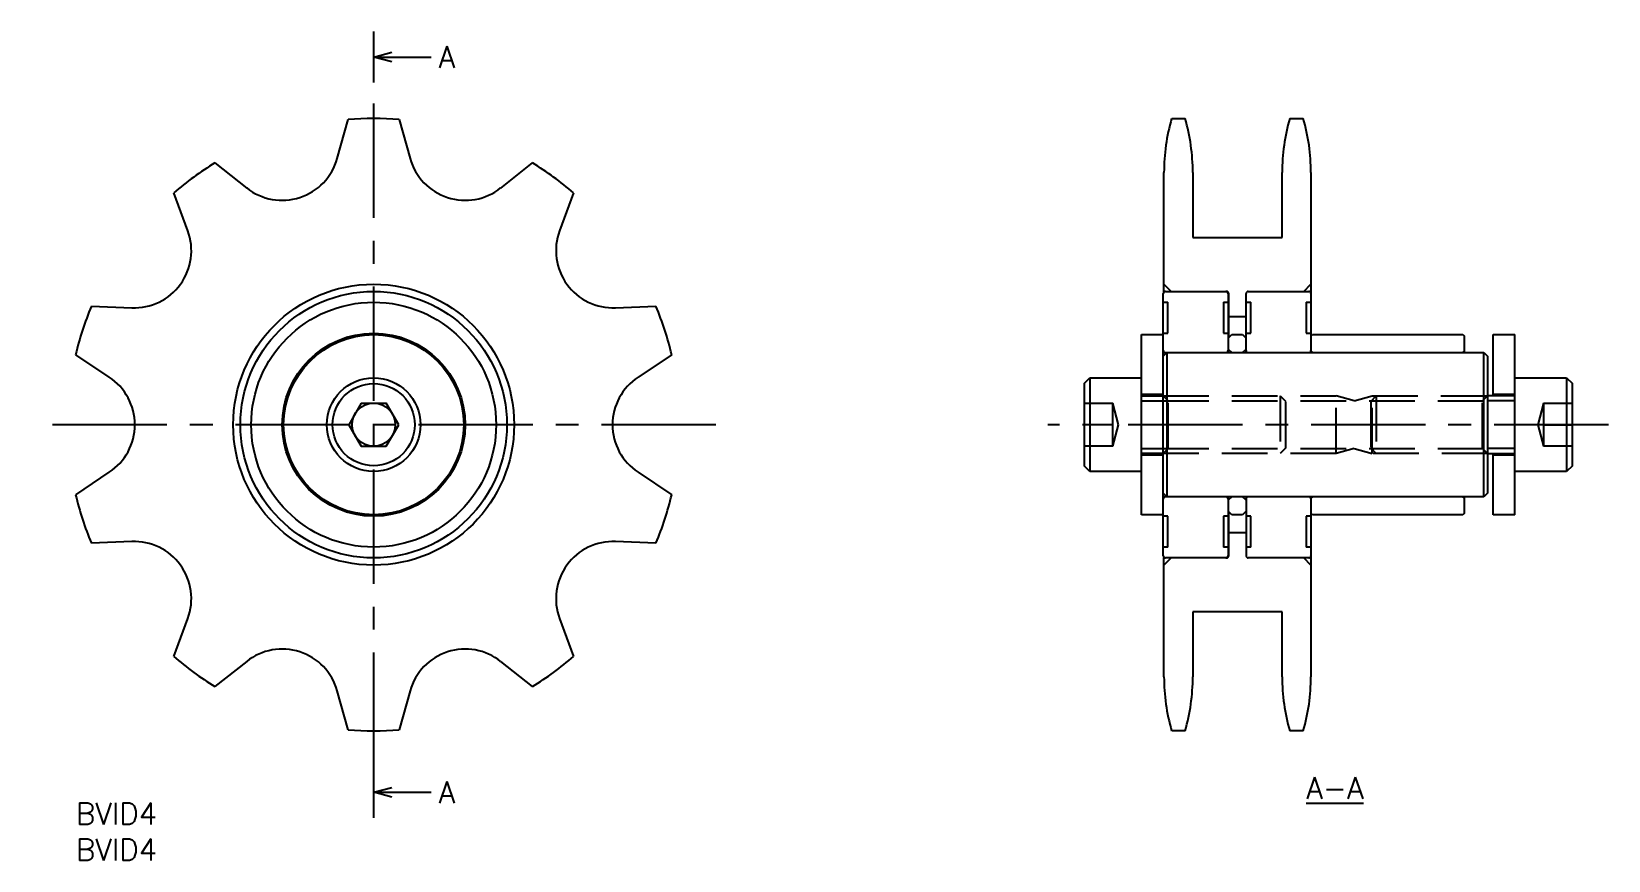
# Model space of a CAD drawing. Extents: x -6 to 213, y -8 to 107.
import ezdxf

# ---------------------------------------------------------------- set-up
doc = ezdxf.new("R2010")
doc.units = 0
doc.header["$LTSCALE"] = 0.5
doc.linetypes.add('CENTER', pattern=[50.8, 31.75, -6.35, 6.35, -6.35])
doc.linetypes.add('DASHED', pattern=[19.05, 12.7, -6.35])
for name, color, linetype in [('MSM_CENTER', 1, 'CENTER'), ('MSM_CONTINUOUS', 7, 'CONTINUOUS'), ('MSM_DASHED', 4, 'DASHED'), ('MSM_NARROW', 5, 'CONTINUOUS'), ('MSM_PART_NUMBER', 7, 'CONTINUOUS')]:
    doc.layers.add(name, color=color, linetype=linetype)
doc.styles.get("Standard").update_dxf_attribs({"font": 'txt.shx', "height": 3, "bigfont": 'bigfont.shx'})

# ---------------------------------------------------------------- blocks, each defined once
blk = doc.blocks.new('*U10')
at = {"layer": 'MSM_PART_NUMBER'}
blk.add_text('BVID4', height=3, dxfattribs=at).set_placement((0, -3))
blk = doc.blocks.new('*U11')
at = {"layer": 'MSM_PART_NUMBER'}
blk.add_text('BVID4', height=3, dxfattribs=at).set_placement((0, -8))
blk = doc.blocks.new('*U12')
at = {"layer": 'MSM_PART_NUMBER'}
blk.add_text('%%UA-A', height=3, dxfattribs=at).set_placement((170.82, 0.56))
blk = doc.blocks.new('*U13')
at = {"layer": 'MSM_PART_NUMBER'}
blk.add_text('A', height=3, dxfattribs=at).set_placement((50.38, 102.04))
blk = doc.blocks.new('*U14')
at = {"layer": 'MSM_PART_NUMBER'}
blk.add_text('A', height=3, dxfattribs=at).set_placement((50.38, -0.04))

msp = doc.modelspace()

# ---------------------------------------------------------------- linework, layer by layer
at = {"layer": 'MSM_CENTER'}
for p, q in [((41.37, 5), (41.37, 100)), ((88.87, 52.5), (-6.13, 52.5)), ((212.78, 52.5), (134.98, 52.5))]:
    msp.add_line(p, q, dxfattribs=at)
at = {"layer": 'MSM_CONTINUOUS'}
for p, q in [((41.37, 100), (41.37, 107.08)), ((41.37, 103.54), (43.87, 104.21)), ((41.37, 103.54), (49.37, 103.54)), ((43.87, 102.87), (41.37, 103.54)), ((36.32, 89.45), (37.83, 94.85)), ((44.91, 94.85), (46.43, 89.45)), ((152.15, 95), (154.02, 95)), ((168.55, 95), (170.42, 95)), ((19.34, 88.84), (23.75, 85.36)), ((59, 85.36), (63.4, 88.84)), ((151.08, 70.92), (151.08, 87.5)), ((155.08, 87.5), (155.08, 78.5)), ((167.48, 78.5), (167.48, 87.5)), ((171.48, 87.5), (171.48, 62.5)), ((15.57, 79.42), (13.62, 84.68)), ((69.13, 84.68), (67.18, 79.42)), ((155.08, 78.5), (167.48, 78.5)), ((150.98, 34.3), (150.98, 70.7)), ((151.08, 72), (152.08, 71)), ((151.28, 71), (159.78, 71)), ((159.78, 71), (159.78, 70.98)), ((159.98, 70.7), (159.98, 62.5)), ((160.08, 64.6), (160.08, 70.7)), ((162.48, 62.5), (162.48, 70.7)), ((162.78, 71), (171.18, 71)), ((170.48, 71), (171.48, 72)), ((2.19, 68.95), (7.8, 68.72)), ((74.95, 68.72), (80.56, 68.95)), ((150.98, 69.5), (151.63, 69.5)), ((151.63, 65.2), (151.63, 69.5)), ((159.33, 69.5), (159.98, 69.5)), ((159.33, 69.5), (159.33, 65.2)), ((162.48, 69.5), (163.13, 69.5)), ((163.13, 65.2), (163.13, 69.5)), ((170.83, 69.5), (171.48, 69.5)), ((170.83, 69.5), (170.83, 65.2)), ((160.08, 67.5), (162.48, 67.5)), ((147.98, 40), (147.98, 65)), ((147.98, 65), (150.98, 65)), ((150.98, 65.2), (151.63, 65.2)), ((159.33, 65.2), (159.98, 65.2)), ((159.98, 64.5), (160.48, 65)), ((160.48, 65), (161.98, 65)), ((161.98, 65), (162.48, 64.5)), ((162.48, 65.2), (163.13, 65.2)), ((170.83, 65.2), (171.48, 65.2)), ((171.48, 64.8), (171.68, 65)), ((171.68, 65), (192.58, 65)), ((192.58, 65), (192.78, 64.8)), ((192.78, 62.5), (192.78, 64.8)), ((196.78, 65), (199.78, 65)), ((196.78, 56.5), (196.78, 65)), ((199.78, 40), (199.78, 65)), ((4.67, 59.11), (0, 62.22)), ((82.75, 62.22), (78.07, 59.11)), ((150.98, 62), (151.48, 62.5)), ((151.28, 62.5), (195.48, 62.5)), ((151.48, 62.5), (151.48, 42.5)), ((159.98, 63), (160.48, 62.5)), ((161.98, 62.5), (162.48, 63)), ((171.48, 62.7), (171.68, 62.5)), ((192.58, 62.5), (192.78, 62.7)), ((195.48, 62.5), (195.98, 62)), ((195.48, 42.5), (195.48, 62.5)), ((195.98, 62), (195.98, 43)), ((139.98, 58.2), (140.78, 59)), ((139.98, 58.2), (139.98, 46.8)), ((140.78, 59), (147.98, 59)), ((140.78, 59), (140.78, 46)), ((199.78, 59), (206.98, 59)), ((206.98, 59), (207.78, 58.2)), ((206.98, 59), (206.98, 46)), ((207.78, 46.8), (207.78, 58.2)), ((39.64, 55.5), (37.91, 52.5)), ((39.64, 55.5), (43.11, 55.5)), ((44.84, 52.5), (43.11, 55.5)), ((147.98, 56.75), (150.98, 56.75)), ((147.98, 56.5), (150.98, 56.5)), ((199.78, 56.5), (195.98, 56.5)), ((196.78, 56.75), (199.78, 56.75)), ((37.91, 52.5), (39.64, 49.5)), ((43.11, 49.5), (44.84, 52.5)), ((39.64, 49.5), (43.11, 49.5)), ((150.98, 48.5), (147.98, 48.5)), ((150.98, 48.25), (147.98, 48.25)), ((195.98, 48.5), (199.78, 48.5)), ((196.78, 40), (196.78, 48.5)), ((199.78, 48.25), (196.78, 48.25)), ((140.78, 46), (139.98, 46.8)), ((147.98, 46), (140.78, 46)), ((206.98, 46), (199.78, 46)), ((207.78, 46.8), (206.98, 46)), ((0, 42.78), (4.67, 45.89)), ((78.07, 45.89), (82.75, 42.78)), ((151.48, 42.5), (150.98, 43)), ((195.48, 42.5), (151.28, 42.5)), ((160.48, 42.5), (159.98, 42)), ((159.98, 42.5), (159.98, 34.3)), ((162.48, 42), (161.98, 42.5)), ((162.48, 42.5), (162.48, 34.3)), ((171.68, 42.5), (171.48, 42.3)), ((171.48, 42.5), (171.48, 17.5)), ((192.78, 42.3), (192.58, 42.5)), ((192.78, 40.2), (192.78, 42.5)), ((195.98, 43), (195.48, 42.5)), ((150.98, 40), (147.98, 40)), ((151.63, 39.8), (150.98, 39.8)), ((151.63, 35.5), (151.63, 39.8)), ((159.98, 39.8), (159.33, 39.8)), ((159.33, 39.8), (159.33, 35.5)), ((160.48, 40), (159.98, 40.5)), ((160.08, 34.3), (160.08, 40.4)), ((161.98, 40), (160.48, 40)), ((162.48, 40.5), (161.98, 40)), ((163.13, 39.8), (162.48, 39.8)), ((163.13, 35.5), (163.13, 39.8)), ((171.48, 39.8), (170.83, 39.8)), ((170.83, 39.8), (170.83, 35.5)), ((171.68, 40), (171.48, 40.2)), ((192.58, 40), (171.68, 40)), ((192.78, 40.2), (192.58, 40)), ((199.78, 40), (196.78, 40)), ((162.48, 37.5), (160.08, 37.5)), ((7.8, 36.28), (2.19, 36.05)), ((80.56, 36.05), (74.95, 36.28)), ((151.63, 35.5), (150.98, 35.5)), ((159.98, 35.5), (159.33, 35.5)), ((163.13, 35.5), (162.48, 35.5)), ((171.48, 35.5), (170.83, 35.5)), ((151.08, 17.5), (151.08, 34.08)), ((152.08, 34), (151.08, 33)), ((159.78, 34), (151.28, 34)), ((159.78, 34.02), (159.78, 34)), ((171.18, 34), (162.78, 34)), ((171.48, 33), (170.48, 34)), ((167.48, 26.5), (155.08, 26.5)), ((155.08, 26.5), (155.08, 17.5)), ((167.48, 17.5), (167.48, 26.5)), ((13.62, 20.32), (15.57, 25.58)), ((67.18, 25.58), (69.13, 20.32)), ((23.75, 19.64), (19.34, 16.16)), ((63.4, 16.16), (59, 19.64)), ((37.83, 10.15), (36.32, 15.55)), ((46.43, 15.55), (44.91, 10.15)), ((154.02, 10), (152.15, 10)), ((170.42, 10), (168.55, 10)), ((41.37, -2.08), (41.37, 5)), ((41.37, 1.46), (43.87, 2.13)), ((41.37, 1.46), (49.37, 1.46)), ((43.87, 0.79), (41.37, 1.46))]:
    msp.add_line(p, q, dxfattribs=at)
for radius in [19.5, 18.5, 17, 12.7, 12.5, 6.5, 5.7, 3]:
    msp.add_circle((41.37, 52.5), radius, dxfattribs=at)
for centre, radius, start, end in [((41.37, 52.5), 42.5, 85.2221, 94.7779), ((178.08, 87.5), 27, 163.8724, 180), ((128.08, 87.5), 27, 0, 16.1276), ((194.48, 87.5), 27, 163.8724, 180), ((144.48, 87.5), 27, 360, 16.1276), ((41.37, 52.5), 42.5, 121.2221, 130.7779), ((28.67, 91.59), 7.94, 231.6554, 344.3447), ((54.07, 91.59), 7.94, 195.6554, 308.3446), ((41.37, 52.5), 42.5, 49.2221, 58.7779), ((8.12, 76.66), 7.94, 267.6554, 20.3446), ((74.62, 76.66), 7.94, 159.6554, 272.3447), ((151.28, 70.7), 0.3, 90, 180), ((159.68, 70.7), 0.3, 0, 90), ((159.78, 70.7), 0.3, 0, 90), ((162.78, 70.7), 0.3, 90, 180), ((171.18, 70.7), 0.3, 0, 90), ((41.37, 52.5), 42.5, 157.2221, 166.7779), ((41.37, 52.5), 42.5, 13.2221, 22.7779), ((151.28, 62.8), 0.3, 180.0004, 270), ((159.68, 62.8), 0.3, 270, 359.9996), ((162.78, 62.8), 0.3, 180.0004, 270), ((171.18, 62.8), 0.3, 270, 359.9996), ((0.27, 52.5), 7.94, 303.6554, 56.3447), ((82.47, 52.5), 7.94, 123.6554, 236.3446), ((41.37, 52.5), 42.5, 193.2221, 202.7779), ((41.37, 52.5), 42.5, 337.2221, 346.7779), ((151.28, 42.2), 0.3, 90, 179.9996), ((159.68, 42.2), 0.3, 0.0004, 90), ((162.78, 42.2), 0.3, 90, 179.9996), ((171.18, 42.2), 0.3, 0.0004, 90), ((8.12, 28.34), 7.94, 339.6554, 92.3446), ((74.62, 28.34), 7.94, 87.6554, 200.3447), ((151.28, 34.3), 0.3, 180, 270), ((159.68, 34.3), 0.3, 270, 0), ((159.78, 34.3), 0.3, 270, 360), ((162.78, 34.3), 0.3, 180, 270), ((171.18, 34.3), 0.3, 270, 0), ((41.37, 52.5), 42.5, 229.2221, 238.7779), ((28.67, 13.41), 7.94, 15.6554, 128.3447), ((54.07, 13.41), 7.94, 51.6554, 164.3446), ((41.37, 52.5), 42.5, 301.2221, 310.7779), ((178.08, 17.5), 27, 180, 196.1276), ((128.08, 17.5), 27, 343.8724, 360), ((194.48, 17.5), 27, 180, 196.1276), ((144.48, 17.5), 27, 343.8724, 360), ((41.37, 52.5), 42.5, 265.2221, 274.7779)]:
    msp.add_arc(centre, radius, start, end, dxfattribs=at)
at = {"layer": 'MSM_DASHED'}
for p, q in [((139.98, 55.5), (143.98, 55.5)), ((144.79, 52.5), (143.98, 55.5)), ((143.98, 49.5), (143.98, 55.5)), ((150.98, 56.5), (174.98, 56.5)), ((151.66, 55.82), (150.98, 56.5)), ((150.98, 55.82), (195.98, 55.82)), ((151.66, 49.18), (151.66, 55.82)), ((167.22, 56.5), (167.98, 55.73)), ((167.22, 56.5), (167.22, 48.5)), ((167.98, 49.27), (167.98, 55.73)), ((174.98, 48.5), (174.98, 56.5)), ((177.48, 55.82), (174.98, 56.5)), ((177.48, 55.82), (179.98, 56.5)), ((179.78, 55.73), (180.55, 56.5)), ((179.78, 55.73), (179.78, 49.27)), ((179.98, 56.5), (195.98, 56.5)), ((179.98, 48.5), (179.98, 56.5)), ((180.55, 56.5), (180.55, 48.5)), ((195.98, 56.5), (195.31, 55.82)), ((195.31, 49.18), (195.31, 55.82)), ((203.78, 55.5), (202.98, 52.5)), ((203.78, 55.5), (203.78, 49.5)), ((203.78, 55.5), (207.78, 55.5)), ((143.98, 52.5), (139.98, 52.5)), ((143.98, 49.5), (144.79, 52.5)), ((202.98, 52.5), (203.78, 49.5)), ((203.78, 52.5), (207.78, 52.5)), ((143.98, 49.5), (139.98, 49.5)), ((150.98, 49.18), (195.98, 49.18)), ((150.98, 48.5), (151.66, 49.18)), ((174.98, 48.5), (150.98, 48.5)), ((167.98, 49.27), (167.22, 48.5)), ((177.48, 49.18), (174.98, 48.5)), ((177.48, 49.18), (179.98, 48.5)), ((180.55, 48.5), (179.78, 49.27)), ((195.98, 48.5), (179.98, 48.5)), ((195.31, 49.18), (195.98, 48.5)), ((207.78, 49.5), (203.78, 49.5))]:
    msp.add_line(p, q, dxfattribs=at)
at = {"layer": 'MSM_NARROW'}
for p, q in [((147.98, 55.82), (150.98, 55.82)), ((199.78, 55.82), (195.98, 55.82)), ((147.98, 49.18), (150.98, 49.18)), ((199.78, 49.18), (195.98, 49.18))]:
    msp.add_line(p, q, dxfattribs=at)

# ---------------------------------------------------------------- block references
at = {"layer": 'MSM_CONTINUOUS'}
for name in ['*U13', '*U14', '*U12', '*U10', '*U11']:
    msp.add_blockref(name, (0, 0), dxfattribs=at)

doc.saveas('drawing.dxf')
